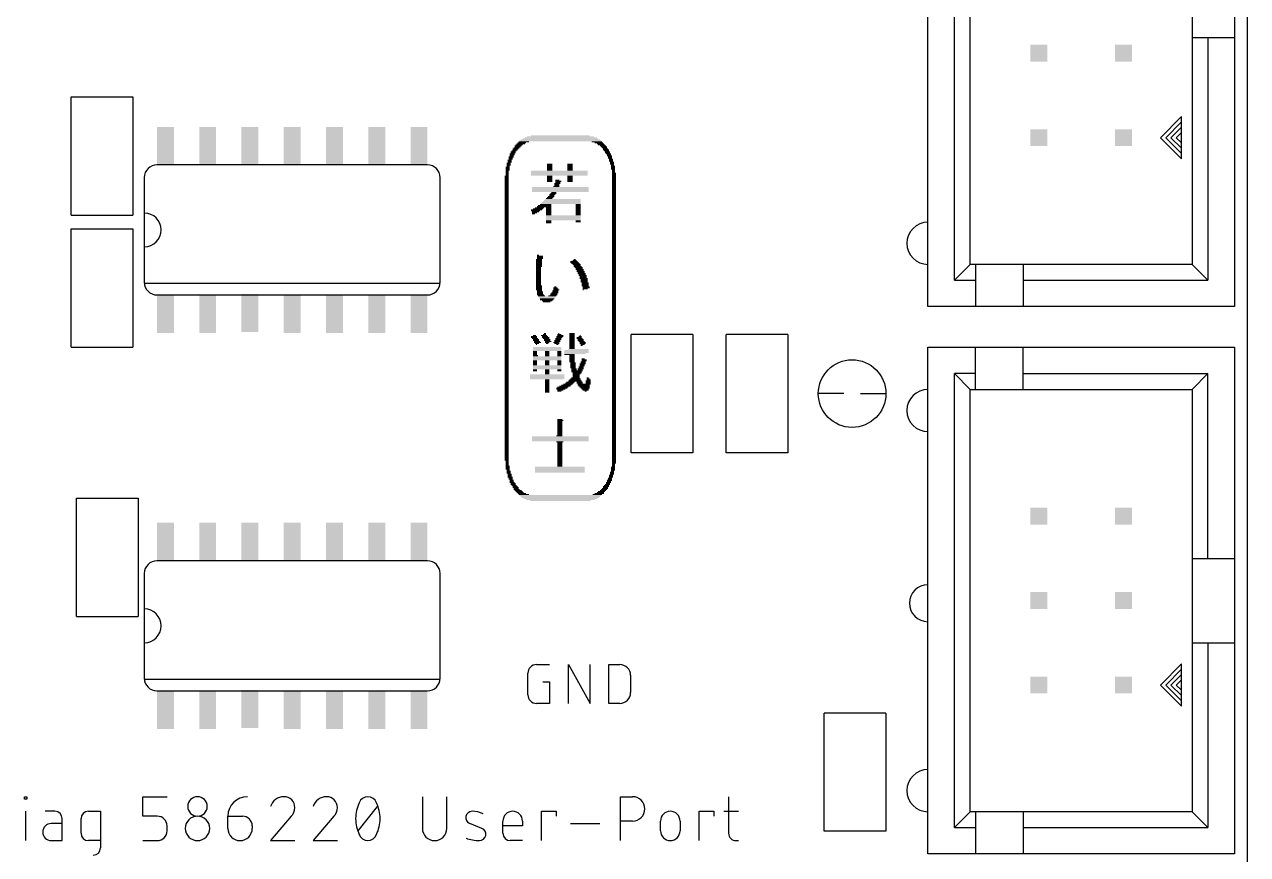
# Model space of a CAD drawing. Extents: x -7.6 to 60.9, y -11.6 to 79.9.
# Drawn here: x 16.24 to 53, y 8.36 to 33.33 of the extents above; entities that cross this region are included whole.
import ezdxf

# ---------------------------------------------------------------- set-up
doc = ezdxf.new("R2010")
doc.units = 0
for name, color, linetype in [('20', 30, 'CONTINUOUS'), ('21', 253, 'CONTINUOUS'), ('51', 253, 'CONTINUOUS')]:
    doc.layers.add(name, color=color, linetype=linetype)

# ---------------------------------------------------------------- blocks, each defined once
blk = doc.blocks.new('RECT')
blk.add_solid([(-0.5, -0.5), (0.5, -0.5), (-0.5, 0.5), (0.5, 0.5)])

msp = doc.modelspace()

# ---------------------------------------------------------------- linework, layer by layer
at = {"layer": '20'}
msp.add_line((53, 1), (53, 54), dxfattribs=at)
at = {"layer": '21'}
for p, q in [((43.3962, 24.84), (43.3962, 45.16)), ((44.19, 25.6337), (44.19, 44.3663)), ((44.6662, 26.11), (44.6662, 43.89)), ((51.3338, 37.0638), (51.3338, 32.9362)), ((52.6038, 37.0638), (52.6038, 32.9362)), ((51.3338, 32.9362), (51.3338, 26.11)), ((51.3338, 32.9362), (51.81, 32.9362)), ((51.81, 32.9362), (52.6038, 32.9362)), ((51.81, 32.9362), (51.81, 25.6337)), ((52.6038, 32.9362), (52.6038, 24.84)), ((17.6467, 27.5907), (17.6467, 31.1468)), ((17.6467, 31.1468), (19.5008, 31.1468)), ((19.5008, 31.1468), (19.5008, 27.5907)), ((51.0162, 30.555), (50.3812, 29.92)), ((51.0162, 30.3962), (51.0162, 30.555)), ((51.0162, 30.3962), (50.54, 29.92)), ((51.0162, 30.2375), (50.6987, 29.92)), ((51.0162, 30.2375), (51.0162, 30.3962)), ((51.0162, 30.0787), (51.0162, 30.2375)), ((50.3812, 29.92), (51.0162, 29.285)), ((50.54, 29.92), (51.0162, 29.4437)), ((50.6987, 29.92), (51.0162, 29.6025)), ((51.0162, 30.0787), (50.8575, 29.92)), ((50.8575, 29.92), (51.0162, 29.7612)), ((51.0162, 29.7612), (51.0162, 30.0787)), ((51.0162, 29.6025), (51.0162, 29.7612)), ((51.0162, 29.4437), (51.0162, 29.6025)), ((51.0162, 29.285), (51.0162, 29.4437)), ((28.3528, 29.1021), (20.2248, 29.1021)), ((19.8438, 28.7211), (19.8438, 25.5715)), ((28.7338, 25.5715), (28.7338, 28.7211)), ((17.6467, 27.5907), (19.5008, 27.5907)), ((17.6467, 23.622), (17.6467, 27.178)), ((17.6467, 27.178), (19.5008, 27.178)), ((19.5008, 27.178), (19.5008, 23.622)), ((44.19, 25.6337), (44.6662, 26.11)), ((44.825, 26.11), (44.6662, 26.11)), ((46.2537, 26.11), (44.825, 26.11)), ((44.825, 26.11), (44.825, 25.6337)), ((51.3338, 26.11), (46.2537, 26.11)), ((46.2537, 26.11), (46.2537, 25.6337)), ((51.81, 25.6337), (51.3338, 26.11)), ((19.8438, 25.5461), (28.7338, 25.5461)), ((44.19, 25.6337), (44.825, 25.6337)), ((44.825, 25.6337), (44.825, 24.84)), ((46.2537, 25.6337), (46.2537, 24.84)), ((46.2537, 25.6337), (51.81, 25.6337)), ((20.2248, 25.1905), (28.3528, 25.1905)), ((44.825, 24.84), (43.3962, 24.84)), ((46.2537, 24.84), (44.825, 24.84)), ((52.6038, 24.84), (46.2537, 24.84)), ((34.4742, 20.447), (34.4742, 24.003)), ((36.3284, 24.003), (34.4742, 24.003)), ((36.3284, 24.003), (36.3284, 20.447)), ((37.3317, 20.447), (37.3317, 24.003)), ((39.1859, 24.003), (37.3317, 24.003)), ((39.1859, 24.003), (39.1859, 20.447)), ((17.6467, 23.622), (19.5008, 23.622)), ((43.3962, 8.38), (43.3962, 23.62)), ((43.3962, 23.62), (44.825, 23.62)), ((44.825, 23.62), (46.2537, 23.62)), ((44.825, 22.8263), (44.825, 23.62)), ((46.2537, 23.62), (52.6038, 23.62)), ((46.2537, 22.8263), (46.2537, 23.62)), ((52.6038, 23.62), (52.6038, 17.27)), ((44.19, 9.1737), (44.19, 22.8263)), ((44.825, 22.8263), (44.19, 22.8263)), ((44.6662, 22.35), (44.19, 22.8263)), ((44.825, 22.35), (44.825, 22.8263)), ((46.2537, 22.35), (46.2537, 22.8263)), ((46.2537, 22.8263), (51.81, 22.8263)), ((51.3338, 22.35), (51.81, 22.8263)), ((51.81, 17.27), (51.81, 22.8263)), ((44.6662, 9.65), (44.6662, 22.35)), ((44.6662, 22.35), (44.825, 22.35)), ((44.825, 22.35), (46.2537, 22.35)), ((46.2537, 22.35), (51.3338, 22.35)), ((51.3338, 22.35), (51.3338, 17.27)), ((36.3284, 20.447), (34.4742, 20.447)), ((39.1859, 20.447), (37.3317, 20.447)), ((17.8054, 15.5258), (17.8054, 19.0817)), ((17.8054, 19.0817), (19.6596, 19.0817)), ((19.6596, 19.0817), (19.6596, 15.5258)), ((28.3528, 17.1958), (20.2248, 17.1958)), ((51.3338, 17.27), (51.3338, 14.73)), ((51.3338, 17.27), (51.81, 17.27)), ((51.81, 17.27), (52.6038, 17.27)), ((52.6038, 17.27), (52.6038, 14.73)), ((19.8438, 16.8148), (19.8438, 13.6652)), ((28.7338, 13.6652), (28.7338, 16.8148)), ((17.8054, 15.5258), (19.6596, 15.5258)), ((51.3338, 14.73), (51.3338, 9.65)), ((51.3338, 14.73), (51.81, 14.73)), ((51.81, 14.73), (52.6038, 14.73)), ((51.81, 14.73), (51.81, 9.1737)), ((52.6038, 14.73), (52.6038, 8.38)), ((31.6304, 14.0767), (32.0199, 14.0767)), ((32.59, 12.9083), (32.59, 14.0767)), ((32.59, 14.0767), (33.2391, 12.9083)), ((33.2391, 12.9083), (33.2391, 14.0767)), ((33.8092, 12.9083), (33.8092, 14.0767)), ((33.8092, 14.0767), (34.1337, 14.0767)), ((51.0162, 14.095), (50.3812, 13.46)), ((51.0162, 13.9362), (51.0162, 14.095)), ((19.8438, 13.6398), (28.7338, 13.6398)), ((31.3708, 13.1679), (31.3708, 13.8171)), ((34.4583, 13.7521), (34.4583, 13.2329)), ((51.0162, 13.9362), (50.54, 13.46)), ((51.0162, 13.7775), (50.6987, 13.46)), ((51.0162, 13.6187), (50.8575, 13.46)), ((51.0162, 13.7775), (51.0162, 13.9362)), ((51.0162, 13.6187), (51.0162, 13.7775)), ((51.0162, 13.3012), (51.0162, 13.6187)), ((20.2248, 13.2842), (28.3528, 13.2842)), ((31.8252, 13.5574), (32.0199, 13.5574)), ((32.0199, 13.5574), (32.0199, 12.9083)), ((50.3812, 13.46), (51.0162, 12.825)), ((50.54, 13.46), (51.0162, 12.9837)), ((50.6987, 13.46), (51.0162, 13.1425)), ((50.8575, 13.46), (51.0162, 13.3012)), ((51.0162, 13.1425), (51.0162, 13.3012)), ((32.0199, 12.9083), (31.6304, 12.9083)), ((34.1337, 12.9083), (33.8092, 12.9083)), ((51.0162, 12.9837), (51.0162, 13.1425)), ((51.0162, 12.825), (51.0162, 12.9837)), ((40.2741, 9.062), (40.2741, 12.618)), ((42.1284, 12.618), (40.2741, 12.618)), ((42.1284, 12.618), (42.1284, 9.062)), ((16.2423, 10.0295), (16.2423, 10.1029)), ((16.2423, 10.1029), (16.3157, 10.1029)), ((16.3157, 10.0295), (16.2423, 10.0295)), ((16.3157, 10.1029), (16.3157, 10.0295)), ((19.7952, 9.5158), (19.7952, 10.1029)), ((19.7952, 10.1029), (20.529, 10.1029)), ((28.2016, 10.1029), (28.2016, 9.1489)), ((28.9354, 9.1489), (28.9354, 10.1029)), ((34.1509, 8.782), (34.1509, 10.1029)), ((34.1509, 10.1029), (34.5178, 10.1029)), ((37.4037, 10.1029), (37.4037, 9.0022)), ((16.279, 8.782), (16.279, 9.6626)), ((17.1569, 9.6626), (16.8634, 9.6626)), ((18.1623, 9.6626), (18.5291, 9.6626)), ((18.5291, 9.6626), (18.5291, 8.5619)), ((26.2694, 9.0756), (26.8564, 9.8093)), ((31.7811, 8.782), (31.7811, 9.6626)), ((31.7811, 9.6626), (32.2214, 9.6626)), ((32.2214, 9.6626), (32.2214, 9.5158)), ((36.5177, 8.782), (36.5177, 9.6626)), ((36.5177, 9.6626), (36.958, 9.6626)), ((36.958, 9.6626), (36.958, 9.5158)), ((37.257, 9.6626), (37.6973, 9.6626)), ((44.19, 9.1737), (44.6662, 9.65)), ((44.825, 9.65), (44.6662, 9.65)), ((46.2537, 9.65), (44.825, 9.65)), ((44.825, 9.65), (44.825, 9.1737)), ((51.3338, 9.65), (46.2537, 9.65)), ((46.2537, 9.65), (46.2537, 9.1737)), ((51.81, 9.1737), (51.3338, 9.65)), ((17.377, 9.2957), (17.0468, 9.2957)), ((17.377, 8.782), (17.377, 9.4425)), ((17.9421, 9.0022), (17.9421, 9.4425)), ((20.2355, 9.5158), (19.7952, 9.5158)), ((20.529, 9.0756), (20.529, 9.2223)), ((22.3555, 9.5158), (22.7958, 9.5158)), ((22.3555, 9.1489), (22.3555, 9.5158)), ((23.0893, 9.2223), (23.0893, 9.1489)), ((24.2594, 9.5158), (23.6357, 8.782)), ((25.5396, 9.5158), (24.9159, 8.782)), ((29.9894, 9.1489), (29.6225, 9.2957)), ((30.6219, 9.0022), (30.6219, 9.3691)), ((31.2089, 9.2223), (30.6219, 9.2223)), ((31.2089, 9.3691), (31.2089, 9.2223)), ((32.6514, 9.2957), (33.532, 9.2957)), ((34.5178, 9.3691), (34.1509, 9.3691)), ((35.3585, 9.0756), (35.3585, 9.3691)), ((35.9455, 9.3691), (35.9455, 9.0756)), ((42.1284, 9.062), (40.2741, 9.062)), ((44.19, 9.1737), (44.825, 9.1737)), ((44.825, 9.1737), (44.825, 8.38)), ((46.2537, 9.1737), (46.2537, 8.38)), ((46.2537, 9.1737), (51.81, 9.1737)), ((17.0468, 8.782), (17.377, 8.782)), ((18.5291, 8.782), (18.1623, 8.782)), ((19.7952, 8.782), (20.2355, 8.782)), ((23.6357, 8.782), (24.3695, 8.782)), ((24.9159, 8.782), (25.6496, 8.782)), ((31.2089, 8.782), (30.8421, 8.782)), ((37.6239, 8.782), (37.6973, 8.782)), ((44.825, 8.38), (43.3962, 8.38)), ((46.2537, 8.38), (44.825, 8.38)), ((52.6038, 8.38), (46.2537, 8.38))]:
    msp.add_line(p, q, dxfattribs=at)
msp.add_circle((41.1163, 22.225), 1.016, dxfattribs=at)
for centre, radius, start, end in [((20.2248, 28.7211), 0.381, 90, 180), ((28.3528, 28.7211), 0.381, 0, 90), ((19.8438, 27.1463), 0.508, 270, 90), ((43.3962, 26.745), 0.635, 90, 270), ((20.2248, 25.5715), 0.381, 180, 270), ((28.3528, 25.5715), 0.381, 270, 0), ((43.3962, 21.715), 0.635, 90, 270), ((20.2248, 16.8148), 0.381, 90, 180), ((28.3528, 16.8148), 0.381, 0, 90), ((43.3962, 15.9207), 0.5556, 90, 270), ((19.8438, 15.24), 0.508, 270, 90), ((31.6304, 13.8171), 0.2596, 90.0007, 180), ((34.1337, 13.7521), 0.3246, 0, 90), ((20.2248, 13.6652), 0.381, 180, 270), ((28.3528, 13.6652), 0.381, 270, 0), ((34.1337, 13.2329), 0.3246, 269.9994, 0), ((31.6304, 13.1679), 0.2596, 180, 270), ((43.3962, 10.285), 0.635, 90, 270), ((21.4423, 9.8093), 0.2935, 0, 180), ((22.9426, 9.5158), 0.587, 90.0003, 180), ((24.0393, 9.6786), 0.4242, 89.9999, 162.0555), ((24.0393, 9.7727), 0.3302, 0, 90), ((25.3194, 9.6786), 0.4242, 89.9999, 162.0555), ((25.3194, 9.7727), 0.3302, 0, 90), ((26.5629, 9.8314), 0.2715, 90.0001, 161.0754), ((26.5629, 9.8314), 0.2715, 18.9239, 89.9999), ((34.5178, 9.736), 0.3669, 270, 90), ((17.1569, 9.4425), 0.2201, 0, 90), ((18.1623, 9.4425), 0.2201, 90, 180), ((21.4423, 9.8093), 0.2935, 180, 0), ((24.0148, 9.7727), 0.3547, 313.6037, 360), ((25.295, 9.7727), 0.3547, 313.6037, 360), ((27.2844, 9.4425), 1.0884, 154.0108, 180.0001), ((25.8414, 9.4425), 1.0884, 359.9999, 25.9892), ((29.6932, 9.4723), 0.1903, 89.1812, 248.1987), ((29.684, 8.8294), 0.8333, 65.7611, 89.1812), ((30.9154, 9.3691), 0.2935, 0, 180), ((35.652, 9.3691), 0.2935, 0, 180), ((17.0468, 9.0389), 0.2568, 90, 270), ((20.2355, 9.2223), 0.2935, 0, 90), ((21.4423, 9.1489), 0.3669, 0, 180), ((22.7958, 9.2223), 0.2935, 0, 90), ((27.2845, 9.4425), 1.0884, 180, 205.989), ((25.8413, 9.4425), 1.0885, 334.011, 360), ((18.1623, 9.0022), 0.2201, 180, 270), ((20.2355, 9.0756), 0.2935, 270, 0.0006), ((21.4423, 9.1489), 0.3669, 180, 0), ((22.7224, 9.1489), 0.3669, 180, 0), ((26.5629, 9.0536), 0.2715, 198.925, 269.9998), ((26.5629, 9.0535), 0.2715, 269.9999, 341.0753), ((28.5685, 9.1489), 0.3669, 180, 0), ((29.9338, 10.0264), 1.2445, 250.2099, 269.1812), ((29.9188, 8.9723), 0.1903, 269.1812, 68.1987), ((30.8421, 9.0022), 0.2201, 180, 270), ((35.652, 9.0756), 0.2935, 180, 0), ((37.6239, 9.0022), 0.2201, 180, 270.0008), ((18.309, 8.5619), 0.2201, 270.0008, 0)]:
    msp.add_arc(centre, radius, start, end, dxfattribs=at)
at = {"layer": '51'}
for p, q in [((40.8623, 22.225), (40.1003, 22.225)), ((41.3702, 22.225), (42.1322, 22.225))]:
    msp.add_line(p, q, dxfattribs=at)

# ---------------------------------------------------------------- block references
at = {"layer": '21', "yscale": 0.0305}
for p, xscale in [((31.189, 29.7657), 0.2438), ((31.2499, 29.7962), 0.3048), ((32.3472, 29.8267), 2.4384), ((32.3472, 29.8571), 2.3774), ((32.3472, 29.8876), 2.2555), ((32.3624, 29.9181), 2.1641), ((32.3472, 29.9486), 2.0117), ((32.3472, 29.9791), 1.7678), ((33.4445, 29.7962), 0.3048), ((33.5054, 29.7657), 0.2438), ((30.8994, 29.4304), 0.1524), ((30.8994, 29.3999), 0.1524), ((30.9299, 29.4914), 0.1524), ((30.9299, 29.4609), 0.1524), ((30.9604, 29.5219), 0.1524), ((30.9908, 29.5523), 0.1524), ((31.0061, 29.5828), 0.1829), ((31.0366, 29.6133), 0.1829), ((31.0823, 29.6743), 0.2134), ((31.067, 29.6438), 0.1829), ((31.1128, 29.7047), 0.2134), ((31.1585, 29.7352), 0.2438), ((33.5512, 29.7352), 0.2134), ((33.5816, 29.7047), 0.2134), ((33.6274, 29.6743), 0.1829), ((33.6578, 29.6438), 0.1829), ((33.6731, 29.6133), 0.1524), ((33.7188, 29.5523), 0.1829), ((33.7036, 29.5828), 0.1524), ((33.734, 29.5219), 0.1524), ((33.7645, 29.4914), 0.1524), ((33.7645, 29.4609), 0.1524), ((33.795, 29.4304), 0.1524), ((33.8102, 29.3999), 0.1219), ((30.7622, 29.0342), 0.1219), ((30.7927, 29.1561), 0.1219), ((30.7927, 29.1256), 0.1219), ((30.7927, 29.0951), 0.1219), ((30.7775, 29.0647), 0.0914), ((30.8232, 29.2475), 0.1219), ((30.8232, 29.2171), 0.1219), ((30.8232, 29.1866), 0.1219), ((30.8689, 29.339), 0.1524), ((30.8537, 29.3085), 0.1219), ((30.8537, 29.278), 0.1219), ((30.8842, 29.3695), 0.1219), ((32.0272, 29.1256), 0.1524), ((32.0272, 29.0951), 0.1524), ((32.0272, 29.0647), 0.1524), ((32.0272, 29.0342), 0.1524), ((32.6368, 29.1256), 0.1524), ((32.6368, 29.0951), 0.1524), ((32.6368, 29.0647), 0.1524), ((32.6368, 29.0342), 0.1524), ((33.8255, 29.3695), 0.1524), ((33.8407, 29.339), 0.1219), ((33.8407, 29.3085), 0.1219), ((33.8712, 29.278), 0.1219), ((33.8712, 29.2475), 0.1219), ((33.8712, 29.2171), 0.1219), ((33.9017, 29.1866), 0.1219), ((33.9017, 29.1561), 0.1219), ((33.9017, 29.1256), 0.1219), ((33.9169, 29.0951), 0.0914), ((33.9322, 29.0647), 0.1219), ((33.9322, 29.0342), 0.1219), ((30.7318, 28.7599), 0.1219), ((30.7318, 28.7294), 0.1219), ((30.7318, 28.6989), 0.1219), ((30.7318, 28.6684), 0.1219), ((30.7622, 29.0037), 0.1219), ((30.7622, 28.9732), 0.1219), ((30.7622, 28.9427), 0.1219), ((30.747, 28.9123), 0.0914), ((30.747, 28.8818), 0.0914), ((30.747, 28.8513), 0.0914), ((30.747, 28.8208), 0.0914), ((30.747, 28.7903), 0.0914), ((32.3167, 28.9123), 1.7069), ((32.3167, 28.8818), 1.7069), ((32.3167, 28.8513), 1.7069), ((32.3167, 28.8208), 1.7069), ((32.3167, 28.7903), 1.7069), ((32.0272, 29.0037), 0.1524), ((32.0272, 28.9732), 0.1524), ((32.0272, 28.9427), 0.1524), ((32.0272, 28.7599), 0.1524), ((32.0272, 28.7294), 0.1524), ((32.0272, 28.6989), 0.1524), ((32.0272, 28.6684), 0.1524), ((32.6368, 29.0037), 0.1524), ((32.6368, 28.9732), 0.1524), ((32.6368, 28.9427), 0.1524), ((32.6368, 28.7599), 0.1524), ((32.6368, 28.7294), 0.1524), ((32.6368, 28.6989), 0.1524), ((32.6368, 28.6684), 0.1524), ((33.9322, 29.0037), 0.1219), ((33.9322, 28.9732), 0.1219), ((33.9474, 28.9427), 0.0914), ((33.9474, 28.9123), 0.0914), ((33.9474, 28.8818), 0.0914), ((33.9626, 28.8513), 0.1219), ((33.9626, 28.8208), 0.1219), ((33.9626, 28.7903), 0.1219), ((33.9626, 28.7599), 0.1219), ((33.9626, 28.7294), 0.1219), ((33.9626, 28.6989), 0.1219), ((33.9626, 28.6684), 0.1219), ((30.7318, 28.6379), 0.1219), ((30.7318, 28.6075), 0.1219), ((30.7318, 28.577), 0.1219), ((30.7318, 28.5465), 0.1219), ((30.7318, 28.516), 0.1219), ((30.7318, 28.4855), 0.1219), ((30.7318, 28.455), 0.1219), ((30.7318, 28.4246), 0.1219), ((30.7318, 28.3941), 0.1219), ((30.7318, 28.3636), 0.1219), ((30.7318, 28.3331), 0.1219), ((30.7318, 28.3026), 0.1219), ((32.3472, 28.4246), 1.7069), ((32.3472, 28.3941), 1.7069), ((32.3472, 28.3636), 1.7069), ((32.3472, 28.3331), 1.7069), ((32.3472, 28.3026), 1.7069), ((32.0272, 28.6379), 0.1524), ((32.0272, 28.6075), 0.1524), ((32.2253, 28.455), 0.1829), ((32.2558, 28.5465), 0.1829), ((32.2405, 28.516), 0.1524), ((32.2405, 28.4855), 0.1524), ((32.2862, 28.6075), 0.1829), ((32.271, 28.577), 0.1524), ((32.2558, 28.6379), 0.1219), ((32.6368, 28.6379), 0.1524), ((32.6368, 28.6075), 0.1524), ((33.9626, 28.6379), 0.1219), ((33.9626, 28.6075), 0.1219), ((33.9626, 28.577), 0.1219), ((33.9626, 28.5465), 0.1219), ((33.9626, 28.516), 0.1219), ((33.9626, 28.4855), 0.1219), ((33.9626, 28.455), 0.1219), ((33.9626, 28.4246), 0.1219), ((33.9626, 28.3941), 0.1219), ((33.9626, 28.3636), 0.1219), ((33.9626, 28.3331), 0.1219), ((33.9626, 28.3026), 0.1219), ((30.7318, 28.2722), 0.1219), ((30.7318, 28.2417), 0.1219), ((30.7318, 28.2112), 0.1219), ((30.7318, 28.1807), 0.1219), ((30.7318, 28.1502), 0.1219), ((30.7318, 28.1198), 0.1219), ((30.7318, 28.0893), 0.1219), ((30.7318, 28.0588), 0.1219), ((30.7318, 28.0283), 0.1219), ((30.7318, 27.9978), 0.1219), ((30.7318, 27.9674), 0.1219), ((30.7318, 27.9369), 0.1219), ((32.3624, 27.9369), 1.1887), ((32.3777, 27.9674), 1.1582), ((32.3929, 27.9978), 1.1278), ((32.4082, 28.0283), 1.0973), ((32.4234, 28.0588), 1.0668), ((32.0119, 28.0893), 0.1829), ((32.0424, 28.1198), 0.1829), ((32.0729, 28.1502), 0.1829), ((32.1034, 28.2112), 0.1829), ((32.0881, 28.1807), 0.1524), ((32.1338, 28.2417), 0.1829), ((32.1491, 28.2722), 0.1524), ((33.9626, 28.2722), 0.1219), ((33.9626, 28.2417), 0.1219), ((33.9626, 28.2112), 0.1219), ((33.9626, 28.1807), 0.1219), ((33.9626, 28.1502), 0.1219), ((33.9626, 28.1198), 0.1219), ((33.9626, 28.0893), 0.1219), ((33.9626, 28.0588), 0.1219), ((33.9626, 28.0283), 0.1219), ((33.9626, 27.9978), 0.1219), ((33.9626, 27.9674), 0.1219), ((33.9626, 27.9369), 0.1219), ((30.7318, 27.9064), 0.1219), ((30.7318, 27.8759), 0.1219), ((30.7318, 27.8454), 0.1219), ((30.7318, 27.815), 0.1219), ((30.7318, 27.7845), 0.1219), ((30.7318, 27.754), 0.1219), ((30.7318, 27.7235), 0.1219), ((30.7318, 27.6931), 0.1219), ((30.7318, 27.6626), 0.1219), ((30.7318, 27.6321), 0.1219), ((30.7318, 27.6016), 0.1219), ((30.7318, 27.5711), 0.1219), ((31.6309, 27.754), 0.3353), ((31.6004, 27.7235), 0.2743), ((31.6004, 27.6931), 0.2134), ((31.57, 27.6626), 0.1524), ((31.5395, 27.6321), 0.0914), ((31.6766, 27.7845), 0.3048), ((31.7224, 27.815), 0.2743), ((31.8595, 27.8454), 0.4267), ((31.8748, 27.8759), 0.3962), ((31.9052, 27.9064), 0.3353), ((31.9967, 27.815), 0.1524), ((31.9967, 27.7845), 0.1524), ((31.9967, 27.754), 0.1524), ((31.9967, 27.7235), 0.1524), ((31.9967, 27.6931), 0.1524), ((31.9967, 27.6626), 0.1524), ((31.9967, 27.6321), 0.1524), ((31.9967, 27.6016), 0.1524), ((32.4386, 27.5711), 1.0363), ((32.8806, 27.9064), 0.1524), ((32.8806, 27.8759), 0.1524), ((32.8806, 27.8454), 0.1524), ((32.8806, 27.815), 0.1524), ((32.8806, 27.7845), 0.1524), ((32.8806, 27.754), 0.1524), ((32.8806, 27.7235), 0.1524), ((32.8806, 27.6931), 0.1524), ((32.8806, 27.6626), 0.1524), ((32.8806, 27.6321), 0.1524), ((32.8806, 27.6016), 0.1524), ((33.9626, 27.9064), 0.1219), ((33.9626, 27.8759), 0.1219), ((33.9626, 27.8454), 0.1219), ((33.9626, 27.815), 0.1219), ((33.9626, 27.7845), 0.1219), ((33.9626, 27.754), 0.1219), ((33.9626, 27.7235), 0.1219), ((33.9626, 27.6931), 0.1219), ((33.9626, 27.6626), 0.1219), ((33.9626, 27.6321), 0.1219), ((33.9626, 27.6016), 0.1219), ((33.9626, 27.5711), 0.1219), ((30.7318, 27.5407), 0.1219), ((30.7318, 27.5102), 0.1219), ((30.7318, 27.4797), 0.1219), ((30.7318, 27.4492), 0.1219), ((30.7318, 27.4187), 0.1219), ((30.7318, 27.3883), 0.1219), ((30.7318, 27.3578), 0.1219), ((30.7318, 27.3273), 0.1219), ((30.7318, 27.2968), 0.1219), ((30.7318, 27.2663), 0.1219), ((30.7318, 27.2359), 0.1219), ((30.7318, 27.2054), 0.1219), ((32.4386, 27.5407), 1.0363), ((32.4386, 27.5102), 1.0363), ((32.4386, 27.4797), 1.0363), ((32.4386, 27.4492), 1.0363), ((31.9967, 27.4187), 0.1524), ((31.9967, 27.3883), 0.1524), ((31.9967, 27.3578), 0.1524), ((32.8806, 27.4187), 0.1524), ((32.8806, 27.3883), 0.1524), ((33.9626, 27.5407), 0.1219), ((33.9626, 27.5102), 0.1219), ((33.9626, 27.4797), 0.1219), ((33.9626, 27.4492), 0.1219), ((33.9626, 27.4187), 0.1219), ((33.9626, 27.3883), 0.1219), ((33.9626, 27.3578), 0.1219), ((33.9626, 27.3273), 0.1219), ((33.9626, 27.2968), 0.1219), ((33.9626, 27.2663), 0.1219), ((33.9626, 27.2359), 0.1219), ((33.9626, 27.2054), 0.1219), ((30.7318, 27.1749), 0.1219), ((30.7318, 27.1444), 0.1219), ((30.7318, 27.1139), 0.1219), ((30.7318, 27.0835), 0.1219), ((30.7318, 27.053), 0.1219), ((30.7318, 27.0225), 0.1219), ((30.7318, 26.992), 0.1219), ((30.7318, 26.9615), 0.1219), ((30.7318, 26.9311), 0.1219), ((30.7318, 26.9006), 0.1219), ((30.7318, 26.8701), 0.1219), ((30.7318, 26.8396), 0.1219), ((33.9626, 27.1749), 0.1219), ((33.9626, 27.1444), 0.1219), ((33.9626, 27.1139), 0.1219), ((33.9626, 27.0835), 0.1219), ((33.9626, 27.053), 0.1219), ((33.9626, 27.0225), 0.1219), ((33.9626, 26.992), 0.1219), ((33.9626, 26.9615), 0.1219), ((33.9626, 26.9311), 0.1219), ((33.9626, 26.9006), 0.1219), ((33.9626, 26.8701), 0.1219), ((33.9626, 26.8396), 0.1219), ((30.7318, 26.8091), 0.1219), ((30.7318, 26.7787), 0.1219), ((30.7318, 26.7482), 0.1219), ((30.7318, 26.7177), 0.1219), ((30.7318, 26.6872), 0.1219), ((30.7318, 26.6567), 0.1219), ((30.7318, 26.6263), 0.1219), ((30.7318, 26.5958), 0.1219), ((30.7318, 26.5653), 0.1219), ((30.7318, 26.5348), 0.1219), ((30.7318, 26.5043), 0.1219), ((30.7318, 26.4739), 0.1219), ((33.9626, 26.8091), 0.1219), ((33.9626, 26.7787), 0.1219), ((33.9626, 26.7482), 0.1219), ((33.9626, 26.7177), 0.1219), ((33.9626, 26.6872), 0.1219), ((33.9626, 26.6567), 0.1219), ((33.9626, 26.6263), 0.1219), ((33.9626, 26.5958), 0.1219), ((33.9626, 26.5653), 0.1219), ((33.9626, 26.5348), 0.1219), ((33.9626, 26.5043), 0.1219), ((33.9626, 26.4739), 0.1219), ((30.7318, 26.4434), 0.1219), ((30.7318, 26.4129), 0.1219), ((30.7318, 26.3824), 0.1219), ((30.7318, 26.3519), 0.1219), ((30.7318, 26.3215), 0.1219), ((30.7318, 26.291), 0.1219), ((30.7318, 26.2605), 0.1219), ((30.7318, 26.23), 0.1219), ((30.7318, 26.1995), 0.1219), ((30.7318, 26.1691), 0.1219), ((30.7318, 26.1386), 0.1219), ((30.7318, 26.1081), 0.1219), ((31.7071, 26.2605), 0.1829), ((31.7071, 26.23), 0.1829), ((31.7071, 26.1995), 0.1829), ((31.7071, 26.1691), 0.1829), ((31.7071, 26.1386), 0.1829), ((31.7071, 26.1081), 0.1829), ((31.6766, 26.3824), 0.061), ((31.7376, 26.3519), 0.1829), ((31.7376, 26.3215), 0.1829), ((31.7376, 26.291), 0.1829), ((32.7587, 26.1995), 0.2134), ((32.7739, 26.1691), 0.2438), ((32.8044, 26.1386), 0.2438), ((32.7739, 26.23), 0.1219), ((32.8349, 26.1081), 0.2438), ((32.7739, 26.2605), 0.061), ((33.9626, 26.4434), 0.1219), ((33.9626, 26.4129), 0.1219), ((33.9626, 26.3824), 0.1219), ((33.9626, 26.3519), 0.1219), ((33.9626, 26.3215), 0.1219), ((33.9626, 26.291), 0.1219), ((33.9626, 26.2605), 0.1219), ((33.9626, 26.23), 0.1219), ((33.9626, 26.1995), 0.1219), ((33.9626, 26.1691), 0.1219), ((33.9626, 26.1386), 0.1219), ((33.9626, 26.1081), 0.1219), ((30.7318, 26.0776), 0.1219), ((30.7318, 26.0471), 0.1219), ((30.7318, 26.0167), 0.1219), ((30.7318, 25.9862), 0.1219), ((30.7318, 25.9557), 0.1219), ((30.7318, 25.9252), 0.1219), ((30.7318, 25.8947), 0.1219), ((30.7318, 25.8643), 0.1219), ((30.7318, 25.8338), 0.1219), ((30.7318, 25.8033), 0.1219), ((30.7318, 25.7728), 0.1219), ((30.7318, 25.7423), 0.1219), ((31.7071, 26.0776), 0.1829), ((31.7071, 26.0471), 0.1829), ((31.6919, 26.0167), 0.1524), ((31.6919, 25.9862), 0.1524), ((31.6919, 25.9557), 0.1524), ((31.6919, 25.9252), 0.1524), ((31.6919, 25.8947), 0.1524), ((31.6919, 25.8643), 0.1524), ((31.6919, 25.8338), 0.1524), ((31.6919, 25.8033), 0.1524), ((31.6919, 25.7728), 0.1524), ((31.6919, 25.7423), 0.1524), ((32.8501, 26.0776), 0.2134), ((32.8654, 26.0471), 0.2438), ((32.8958, 26.0167), 0.2438), ((32.9111, 25.9862), 0.2134), ((32.9263, 25.9557), 0.2438), ((32.9416, 25.9252), 0.2134), ((32.9568, 25.8947), 0.2438), ((32.972, 25.8643), 0.2134), ((32.9873, 25.8338), 0.2438), ((33.0025, 25.8033), 0.2134), ((33.0178, 25.7728), 0.2438), ((33.033, 25.7423), 0.2134), ((33.9626, 26.0776), 0.1219), ((33.9626, 26.0471), 0.1219), ((33.9626, 26.0167), 0.1219), ((33.9626, 25.9862), 0.1219), ((33.9626, 25.9557), 0.1219), ((33.9626, 25.9252), 0.1219), ((33.9626, 25.8947), 0.1219), ((33.9626, 25.8643), 0.1219), ((33.9626, 25.8338), 0.1219), ((33.9626, 25.8033), 0.1219), ((33.9626, 25.7728), 0.1219), ((33.9626, 25.7423), 0.1219), ((30.7318, 25.7119), 0.1219), ((30.7318, 25.6814), 0.1219), ((30.7318, 25.6509), 0.1219), ((30.7318, 25.6204), 0.1219), ((30.7318, 25.5899), 0.1219), ((30.7318, 25.5595), 0.1219), ((30.7318, 25.529), 0.1219), ((30.7318, 25.4985), 0.1219), ((30.7318, 25.468), 0.1219), ((30.7318, 25.4375), 0.1219), ((30.7318, 25.4071), 0.1219), ((30.7318, 25.3766), 0.1219), ((31.6919, 25.7119), 0.1524), ((31.6919, 25.6814), 0.1524), ((31.6919, 25.6509), 0.1524), ((31.6919, 25.6204), 0.1524), ((31.6919, 25.5899), 0.1524), ((31.6919, 25.5595), 0.1524), ((31.6919, 25.529), 0.1524), ((31.6919, 25.4985), 0.1524), ((31.7071, 25.468), 0.1829), ((31.7071, 25.4375), 0.1829), ((31.7071, 25.4071), 0.1829), ((31.7071, 25.3766), 0.1829), ((32.21, 25.3766), 0.1524), ((32.1948, 25.4071), 0.1219), ((32.1948, 25.4375), 0.061), ((33.033, 25.7119), 0.2134), ((33.0482, 25.6814), 0.2438), ((33.0635, 25.6509), 0.2134), ((33.0635, 25.6204), 0.2134), ((33.0635, 25.5899), 0.2134), ((33.094, 25.5595), 0.2134), ((33.094, 25.529), 0.2134), ((33.094, 25.4985), 0.2134), ((33.094, 25.468), 0.2134), ((33.1244, 25.4375), 0.2134), ((33.1244, 25.4071), 0.2134), ((33.094, 25.3766), 0.1524), ((33.9626, 25.7119), 0.1219), ((33.9626, 25.6814), 0.1219), ((33.9626, 25.6509), 0.1219), ((33.9626, 25.6204), 0.1219), ((33.9626, 25.5899), 0.1219), ((33.9626, 25.5595), 0.1219), ((33.9626, 25.529), 0.1219), ((33.9626, 25.4985), 0.1219), ((33.9626, 25.468), 0.1219), ((33.9626, 25.4375), 0.1219), ((33.9626, 25.4071), 0.1219), ((33.9626, 25.3766), 0.1219), ((30.7318, 25.3461), 0.1219), ((30.7318, 25.3156), 0.1219), ((30.7318, 25.2851), 0.1219), ((30.7318, 25.2547), 0.1219), ((30.7318, 25.2242), 0.1219), ((30.7318, 25.1937), 0.1219), ((30.7318, 25.1632), 0.1219), ((30.7318, 25.1327), 0.1219), ((30.7318, 25.1023), 0.1219), ((30.7318, 25.0718), 0.1219), ((30.7318, 25.0413), 0.1219), ((30.7318, 25.0108), 0.1219), ((30.7318, 24.9803), 0.1219), ((31.7071, 25.3461), 0.1829), ((31.7528, 25.1937), 0.2134), ((31.7224, 25.3156), 0.1524), ((31.7376, 25.2851), 0.1829), ((31.7376, 25.2547), 0.1829), ((31.7376, 25.2242), 0.1829), ((31.7833, 25.1632), 0.2134), ((31.9357, 25.1327), 0.5182), ((31.951, 25.1023), 0.4877), ((31.9357, 25.0413), 0.3962), ((31.951, 25.0718), 0.4267), ((31.951, 25.0108), 0.3048), ((31.9357, 24.9803), 0.2134), ((32.1034, 25.1632), 0.2438), ((32.1491, 25.2242), 0.2134), ((32.1491, 25.1937), 0.2134), ((32.1796, 25.2547), 0.2134), ((32.1948, 25.3156), 0.1829), ((32.1948, 25.2851), 0.1829), ((32.2253, 25.3461), 0.1829), ((33.033, 25.3461), 0.0305), ((33.9626, 25.3461), 0.1219), ((33.9626, 25.3156), 0.1219), ((33.9626, 25.2851), 0.1219), ((33.9626, 25.2547), 0.1219), ((33.9626, 25.2242), 0.1219), ((33.9626, 25.1937), 0.1219), ((33.9626, 25.1632), 0.1219), ((33.9626, 25.1327), 0.1219), ((33.9626, 25.1023), 0.1219), ((33.9626, 25.0718), 0.1219), ((33.9626, 25.0413), 0.1219), ((33.9626, 25.0108), 0.1219), ((33.9626, 24.9803), 0.1219), ((30.7318, 24.9499), 0.1219), ((30.7318, 24.9194), 0.1219), ((30.7318, 24.8889), 0.1219), ((30.7318, 24.8584), 0.1219), ((30.7318, 24.8279), 0.1219), ((30.7318, 24.7975), 0.1219), ((30.7318, 24.767), 0.1219), ((30.7318, 24.7365), 0.1219), ((30.7318, 24.706), 0.1219), ((30.7318, 24.6755), 0.1219), ((30.7318, 24.6451), 0.1219), ((30.7318, 24.6146), 0.1219), ((33.9626, 24.9499), 0.1219), ((33.9626, 24.9194), 0.1219), ((33.9626, 24.8889), 0.1219), ((33.9626, 24.8584), 0.1219), ((33.9626, 24.8279), 0.1219), ((33.9626, 24.7975), 0.1219), ((33.9626, 24.767), 0.1219), ((33.9626, 24.7365), 0.1219), ((33.9626, 24.706), 0.1219), ((33.9626, 24.6755), 0.1219), ((33.9626, 24.6451), 0.1219), ((33.9626, 24.6146), 0.1219), ((30.7318, 24.5841), 0.1219), ((30.7318, 24.5536), 0.1219), ((30.7318, 24.5231), 0.1219), ((30.7318, 24.4927), 0.1219), ((30.7318, 24.4622), 0.1219), ((30.7318, 24.4317), 0.1219), ((30.7318, 24.4012), 0.1219), ((30.7318, 24.3707), 0.1219), ((30.7318, 24.3403), 0.1219), ((30.7318, 24.3098), 0.1219), ((30.7318, 24.2793), 0.1219), ((30.7318, 24.2488), 0.1219), ((33.9626, 24.5841), 0.1219), ((33.9626, 24.5536), 0.1219), ((33.9626, 24.5231), 0.1219), ((33.9626, 24.4927), 0.1219), ((33.9626, 24.4622), 0.1219), ((33.9626, 24.4317), 0.1219), ((33.9626, 24.4012), 0.1219), ((33.9626, 24.3707), 0.1219), ((33.9626, 24.3403), 0.1219), ((33.9626, 24.3098), 0.1219), ((33.9626, 24.2793), 0.1219), ((33.9626, 24.2488), 0.1219), ((30.7318, 24.2183), 0.1219), ((30.7318, 24.1879), 0.1219), ((30.7318, 24.1574), 0.1219), ((30.7318, 24.1269), 0.1219), ((30.7318, 24.0964), 0.1219), ((30.7318, 24.0659), 0.1219), ((30.7318, 24.0355), 0.1219), ((30.7318, 24.005), 0.1219), ((30.7318, 23.9745), 0.1219), ((30.7318, 23.944), 0.1219), ((30.7318, 23.9135), 0.1219), ((30.7318, 23.8831), 0.1219), ((31.5547, 23.944), 0.1829), ((31.5547, 23.9135), 0.1829), ((31.5852, 23.8831), 0.1829), ((31.57, 23.9745), 0.0914), ((31.8595, 23.9745), 0.1829), ((31.9052, 23.9135), 0.2134), ((31.89, 23.944), 0.1829), ((31.8748, 24.005), 0.0914), ((31.9205, 23.8831), 0.1829), ((31.89, 24.0355), 0.061), ((32.2862, 23.8831), 0.1829), ((32.3167, 23.9135), 0.1829), ((32.332, 23.944), 0.2134), ((32.3167, 24.005), 0.1219), ((32.3472, 23.9745), 0.1829), ((32.3015, 24.0355), 0.0305), ((32.6977, 24.0355), 0.1524), ((32.6977, 24.005), 0.1524), ((32.6977, 23.9745), 0.1524), ((32.6977, 23.944), 0.1524), ((32.6977, 23.9135), 0.1524), ((32.6977, 23.8831), 0.1524), ((32.9263, 23.8831), 0.1829), ((32.9111, 23.9135), 0.1524), ((32.9416, 23.944), 0.0914), ((32.9416, 23.9745), 0.0305), ((33.9626, 24.2183), 0.1219), ((33.9626, 24.1879), 0.1219), ((33.9626, 24.1574), 0.1219), ((33.9626, 24.1269), 0.1219), ((33.9626, 24.0964), 0.1219), ((33.9626, 24.0659), 0.1219), ((33.9626, 24.0355), 0.1219), ((33.9626, 24.005), 0.1219), ((33.9626, 23.9745), 0.1219), ((33.9626, 23.944), 0.1219), ((33.9626, 23.9135), 0.1219), ((33.9626, 23.8831), 0.1219), ((30.7318, 23.8526), 0.1219), ((30.7318, 23.8221), 0.1219), ((30.7318, 23.7916), 0.1219), ((30.7318, 23.7611), 0.1219), ((30.7318, 23.7307), 0.1219), ((30.7318, 23.7002), 0.1219), ((30.7318, 23.6697), 0.1219), ((30.7318, 23.6392), 0.1219), ((30.7318, 23.6087), 0.1219), ((30.7318, 23.5783), 0.1219), ((30.7318, 23.5478), 0.1219), ((30.7318, 23.5173), 0.1219), ((31.6157, 23.8526), 0.1829), ((31.6157, 23.8221), 0.1829), ((31.951, 23.6087), 0.8534), ((31.951, 23.5783), 0.8534), ((31.951, 23.5478), 0.8534), ((31.951, 23.5173), 0.8534), ((31.6614, 23.7611), 0.2134), ((31.6462, 23.7916), 0.1829), ((31.6462, 23.7307), 0.1219), ((31.6309, 23.7002), 0.0305), ((31.951, 23.8526), 0.1829), ((31.951, 23.8221), 0.1829), ((31.9814, 23.7916), 0.1829), ((31.951, 23.7611), 0.1219), ((31.951, 23.7307), 0.061), ((32.2253, 23.7611), 0.1829), ((32.2558, 23.8221), 0.1829), ((32.2558, 23.7916), 0.1829), ((32.2405, 23.7307), 0.1524), ((32.2862, 23.8526), 0.1829), ((32.2558, 23.7002), 0.061), ((32.8349, 23.5173), 0.7315), ((32.8958, 23.5478), 0.6096), ((32.6977, 23.8526), 0.1524), ((32.6977, 23.8221), 0.1524), ((32.6977, 23.7916), 0.1524), ((32.6977, 23.7611), 0.1524), ((32.6977, 23.7307), 0.1524), ((32.6977, 23.7002), 0.1524), ((32.6977, 23.6697), 0.1524), ((32.6977, 23.6392), 0.1524), ((32.6977, 23.6087), 0.1524), ((32.6977, 23.5783), 0.1524), ((32.9568, 23.8526), 0.1829), ((32.9568, 23.8221), 0.1829), ((32.9873, 23.7916), 0.1829), ((33.0178, 23.7611), 0.1829), ((33.0178, 23.7307), 0.1829), ((32.9873, 23.6697), 0.061), ((33.0178, 23.7002), 0.1219), ((33.9626, 23.8526), 0.1219), ((33.9626, 23.8221), 0.1219), ((33.9626, 23.7916), 0.1219), ((33.9626, 23.7611), 0.1219), ((33.9626, 23.7307), 0.1219), ((33.9626, 23.7002), 0.1219), ((33.9626, 23.6697), 0.1219), ((33.9626, 23.6392), 0.1219), ((33.9626, 23.6087), 0.1219), ((33.9626, 23.5783), 0.1219), ((33.9626, 23.5478), 0.1219), ((33.9626, 23.5173), 0.1219), ((30.7318, 23.4868), 0.1219), ((30.7318, 23.4563), 0.1219), ((30.7318, 23.4259), 0.1219), ((30.7318, 23.3954), 0.1219), ((30.7318, 23.3649), 0.1219), ((30.7318, 23.3344), 0.1219), ((30.7318, 23.3039), 0.1219), ((30.7318, 23.2735), 0.1219), ((30.7318, 23.243), 0.1219), ((30.7318, 23.2125), 0.1219), ((30.7318, 23.182), 0.1219), ((30.7318, 23.1515), 0.1219), ((31.6004, 23.3649), 0.1524), ((31.5852, 23.4868), 0.1219), ((31.5852, 23.4563), 0.1219), ((31.5852, 23.4259), 0.1219), ((31.5852, 23.3954), 0.1219), ((31.951, 23.3344), 0.8534), ((31.951, 23.3039), 0.8534), ((31.951, 23.2735), 0.8534), ((31.951, 23.243), 0.8534), ((31.5852, 23.2125), 0.1219), ((31.5852, 23.182), 0.1219), ((31.5852, 23.1515), 0.1219), ((31.951, 23.4868), 0.1219), ((31.951, 23.4563), 0.1219), ((31.951, 23.4259), 0.1219), ((31.951, 23.3954), 0.1219), ((31.951, 23.3649), 0.1219), ((31.951, 23.2125), 0.1219), ((31.951, 23.182), 0.1219), ((31.951, 23.1515), 0.1219), ((32.3167, 23.4868), 0.1219), ((32.3167, 23.4563), 0.1219), ((32.3167, 23.4259), 0.1219), ((32.3167, 23.3954), 0.1219), ((32.3167, 23.3649), 0.1219), ((32.3167, 23.2125), 0.1219), ((32.3167, 23.182), 0.1219), ((32.3167, 23.1515), 0.1219), ((32.8349, 23.4868), 0.7315), ((32.8349, 23.4563), 0.7315), ((32.7892, 23.4259), 0.6401), ((32.6215, 23.3954), 0.3048), ((32.6977, 23.3649), 0.1524), ((32.6977, 23.3344), 0.1524), ((32.6977, 23.3039), 0.1524), ((32.6977, 23.2735), 0.1524), ((32.6977, 23.243), 0.1524), ((32.6977, 23.2125), 0.1524), ((32.6977, 23.182), 0.1524), ((32.7282, 23.1515), 0.1524), ((33.033, 23.182), 0.1524), ((33.033, 23.1515), 0.1524), ((33.033, 23.2735), 0.0914), ((33.0635, 23.243), 0.1524), ((33.0635, 23.2125), 0.1524), ((33.9626, 23.4868), 0.1219), ((33.9626, 23.4563), 0.1219), ((33.9626, 23.4259), 0.1219), ((33.9626, 23.3954), 0.1219), ((33.9626, 23.3649), 0.1219), ((33.9626, 23.3344), 0.1219), ((33.9626, 23.3039), 0.1219), ((33.9626, 23.2735), 0.1219), ((33.9626, 23.243), 0.1219), ((33.9626, 23.2125), 0.1219), ((33.9626, 23.182), 0.1219), ((33.9626, 23.1515), 0.1219), ((30.7318, 23.1211), 0.1219), ((30.7318, 23.0906), 0.1219), ((30.7318, 23.0601), 0.1219), ((30.7318, 23.0296), 0.1219), ((30.7318, 22.9991), 0.1219), ((30.7318, 22.9687), 0.1219), ((30.7318, 22.9382), 0.1219), ((30.7318, 22.9077), 0.1219), ((30.7318, 22.8772), 0.1219), ((30.7318, 22.8467), 0.1219), ((30.7318, 22.8163), 0.1219), ((30.7318, 22.7858), 0.1219), ((31.951, 22.7858), 1.0363), ((31.5852, 23.1211), 0.1219), ((31.5852, 23.0906), 0.1219), ((31.951, 23.0601), 0.8534), ((31.951, 23.0296), 0.8534), ((31.951, 22.9991), 0.8534), ((31.951, 22.9687), 0.8534), ((31.5852, 22.9382), 0.1219), ((31.5852, 22.9077), 0.1219), ((31.951, 23.1211), 0.1219), ((31.951, 23.0906), 0.1219), ((31.951, 22.9382), 0.1219), ((31.951, 22.9077), 0.1219), ((31.951, 22.8772), 0.1219), ((31.951, 22.8467), 0.1219), ((31.951, 22.8163), 0.1219), ((32.3167, 23.1211), 0.1219), ((32.3167, 23.0906), 0.1219), ((32.3167, 22.9382), 0.1219), ((32.3167, 22.9077), 0.1219), ((32.7282, 23.1211), 0.1524), ((32.7282, 23.0906), 0.1524), ((32.7282, 23.0601), 0.1524), ((32.7282, 23.0296), 0.1524), ((32.7282, 22.9991), 0.1524), ((32.8501, 22.9077), 0.3353), ((32.7587, 22.9687), 0.1524), ((32.7587, 22.9382), 0.1524), ((32.8349, 22.8772), 0.3048), ((32.8501, 22.8467), 0.2743), ((32.8196, 22.7858), 0.2134), ((32.8349, 22.8163), 0.2438), ((32.9568, 22.9687), 0.1829), ((32.9416, 22.9382), 0.1524), ((32.972, 23.0296), 0.1524), ((32.972, 22.9991), 0.1524), ((33.0178, 23.1211), 0.1829), ((33.0025, 23.0906), 0.1524), ((33.0025, 23.0601), 0.1524), ((33.9626, 23.1211), 0.1219), ((33.9626, 23.0906), 0.1219), ((33.9626, 23.0601), 0.1219), ((33.9626, 23.0296), 0.1219), ((33.9626, 22.9991), 0.1219), ((33.9626, 22.9687), 0.1219), ((33.9626, 22.9382), 0.1219), ((33.9626, 22.9077), 0.1219), ((33.9626, 22.8772), 0.1219), ((33.9626, 22.8467), 0.1219), ((33.9626, 22.8163), 0.1219), ((33.9626, 22.7858), 0.1219), ((30.7318, 22.7553), 0.1219), ((30.7318, 22.7248), 0.1219), ((30.7318, 22.6943), 0.1219), ((30.7318, 22.6639), 0.1219), ((30.7318, 22.6334), 0.1219), ((30.7318, 22.6029), 0.1219), ((30.7318, 22.5724), 0.1219), ((30.7318, 22.5419), 0.1219), ((30.7318, 22.5114), 0.1219), ((30.7318, 22.481), 0.1219), ((30.7318, 22.4505), 0.1219), ((30.7318, 22.42), 0.1219), ((31.951, 22.7553), 1.0363), ((31.951, 22.7248), 1.0363), ((31.951, 22.6943), 1.0363), ((31.951, 22.6639), 1.0363), ((31.951, 22.6334), 0.1219), ((31.951, 22.6029), 0.1219), ((31.951, 22.5724), 0.1219), ((31.951, 22.5419), 0.1219), ((31.951, 22.5114), 0.1219), ((31.951, 22.481), 0.1219), ((31.951, 22.4505), 0.1219), ((31.951, 22.42), 0.1219), ((32.4234, 22.42), 0.3353), ((32.4844, 22.4505), 0.3353), ((32.5301, 22.481), 0.3048), ((32.5758, 22.5114), 0.2743), ((32.6215, 22.5419), 0.2438), ((32.652, 22.5724), 0.2438), ((32.7892, 22.6029), 0.3962), ((32.7892, 22.6334), 0.3353), ((32.8044, 22.6639), 0.3048), ((32.8044, 22.6943), 0.2438), ((32.8196, 22.7553), 0.2134), ((32.8196, 22.7248), 0.2134), ((32.9263, 22.5724), 0.1829), ((32.9263, 22.5419), 0.1829), ((33.0482, 22.481), 0.3658), ((33.0635, 22.5114), 0.3962), ((33.0635, 22.4505), 0.3353), ((33.0787, 22.42), 0.3048), ((33.1854, 22.6029), 0.1524), ((33.1854, 22.5724), 0.1524), ((33.1854, 22.5419), 0.1524), ((33.1702, 22.6943), 0.061), ((33.1854, 22.6639), 0.0914), ((33.2006, 22.6334), 0.1219), ((33.9626, 22.7553), 0.1219), ((33.9626, 22.7248), 0.1219), ((33.9626, 22.6943), 0.1219), ((33.9626, 22.6639), 0.1219), ((33.9626, 22.6334), 0.1219), ((33.9626, 22.6029), 0.1219), ((33.9626, 22.5724), 0.1219), ((33.9626, 22.5419), 0.1219), ((33.9626, 22.5114), 0.1219), ((33.9626, 22.481), 0.1219), ((33.9626, 22.4505), 0.1219), ((33.9626, 22.42), 0.1219), ((30.7318, 22.3895), 0.1219), ((30.7318, 22.359), 0.1219), ((30.7318, 22.3286), 0.1219), ((30.7318, 22.2981), 0.1219), ((30.7318, 22.2676), 0.1219), ((30.7318, 22.2371), 0.1219), ((30.7318, 22.2066), 0.1219), ((30.7318, 22.1762), 0.1219), ((30.7318, 22.1457), 0.1219), ((30.7318, 22.1152), 0.1219), ((30.7318, 22.0847), 0.1219), ((30.7318, 22.0542), 0.1219), ((31.951, 22.3895), 0.1219), ((31.951, 22.359), 0.1219), ((31.951, 22.3286), 0.1219), ((31.951, 22.2981), 0.1219), ((31.951, 22.2676), 0.1219), ((32.3929, 22.3895), 0.3353), ((32.3624, 22.359), 0.2743), ((32.3472, 22.3286), 0.1829), ((32.3167, 22.2981), 0.1219), ((33.094, 22.3895), 0.2743), ((33.094, 22.359), 0.2134), ((33.1092, 22.3286), 0.1829), ((33.1092, 22.2981), 0.061), ((33.9626, 22.3895), 0.1219), ((33.9626, 22.359), 0.1219), ((33.9626, 22.3286), 0.1219), ((33.9626, 22.2981), 0.1219), ((33.9626, 22.2676), 0.1219), ((33.9626, 22.2371), 0.1219), ((33.9626, 22.2066), 0.1219), ((33.9626, 22.1762), 0.1219), ((33.9626, 22.1457), 0.1219), ((33.9626, 22.1152), 0.1219), ((33.9626, 22.0847), 0.1219), ((33.9626, 22.0542), 0.1219), ((30.7318, 22.0238), 0.1219), ((30.7318, 21.9933), 0.1219), ((30.7318, 21.9628), 0.1219), ((30.7318, 21.9323), 0.1219), ((30.7318, 21.9018), 0.1219), ((30.7318, 21.8714), 0.1219), ((30.7318, 21.8409), 0.1219), ((30.7318, 21.8104), 0.1219), ((30.7318, 21.7799), 0.1219), ((30.7318, 21.7494), 0.1219), ((30.7318, 21.719), 0.1219), ((30.7318, 21.6885), 0.1219), ((33.9626, 22.0238), 0.1219), ((33.9626, 21.9933), 0.1219), ((33.9626, 21.9628), 0.1219), ((33.9626, 21.9323), 0.1219), ((33.9626, 21.9018), 0.1219), ((33.9626, 21.8714), 0.1219), ((33.9626, 21.8409), 0.1219), ((33.9626, 21.8104), 0.1219), ((33.9626, 21.7799), 0.1219), ((33.9626, 21.7494), 0.1219), ((33.9626, 21.719), 0.1219), ((33.9626, 21.6885), 0.1219), ((30.7318, 21.658), 0.1219), ((30.7318, 21.6275), 0.1219), ((30.7318, 21.597), 0.1219), ((30.7318, 21.5666), 0.1219), ((30.7318, 21.5361), 0.1219), ((30.7318, 21.5056), 0.1219), ((30.7318, 21.4751), 0.1219), ((30.7318, 21.4446), 0.1219), ((30.7318, 21.4142), 0.1219), ((30.7318, 21.3837), 0.1219), ((30.7318, 21.3532), 0.1219), ((30.7318, 21.3227), 0.1219), ((32.3472, 21.4142), 0.1829), ((32.332, 21.4446), 0.1524), ((32.332, 21.3837), 0.1524), ((32.332, 21.3532), 0.1524), ((32.332, 21.3227), 0.1524), ((33.9626, 21.658), 0.1219), ((33.9626, 21.6275), 0.1219), ((33.9626, 21.597), 0.1219), ((33.9626, 21.5666), 0.1219), ((33.9626, 21.5361), 0.1219), ((33.9626, 21.5056), 0.1219), ((33.9626, 21.4751), 0.1219), ((33.9626, 21.4446), 0.1219), ((33.9626, 21.4142), 0.1219), ((33.9626, 21.3837), 0.1219), ((33.9626, 21.3532), 0.1219), ((33.9626, 21.3227), 0.1219), ((30.7318, 21.2923), 0.1219), ((30.7318, 21.2618), 0.1219), ((30.7318, 21.2313), 0.1219), ((30.7318, 21.2008), 0.1219), ((30.7318, 21.1703), 0.1219), ((30.7318, 21.1399), 0.1219), ((30.7318, 21.1094), 0.1219), ((30.7318, 21.0789), 0.1219), ((30.7318, 21.0484), 0.1219), ((30.7318, 21.0179), 0.1219), ((30.7318, 20.9875), 0.1219), ((30.7318, 20.957), 0.1219), ((32.3167, 20.957), 0.1829), ((32.332, 21.2923), 0.1524), ((32.332, 21.2618), 0.1524), ((32.332, 21.2313), 0.1524), ((32.332, 21.2008), 0.1524), ((32.332, 21.1703), 0.1524), ((32.332, 21.1399), 0.1524), ((32.332, 21.1094), 0.1524), ((32.332, 21.0789), 0.1524), ((32.332, 21.0484), 0.1524), ((32.332, 21.0179), 0.1524), ((32.332, 20.9875), 0.1524), ((33.9626, 21.2923), 0.1219), ((33.9626, 21.2618), 0.1219), ((33.9626, 21.2313), 0.1219), ((33.9626, 21.2008), 0.1219), ((33.9626, 21.1703), 0.1219), ((33.9626, 21.1399), 0.1219), ((33.9626, 21.1094), 0.1219), ((33.9626, 21.0789), 0.1219), ((33.9626, 21.0484), 0.1219), ((33.9626, 21.0179), 0.1219), ((33.9626, 20.9875), 0.1219), ((33.9626, 20.957), 0.1219), ((30.7318, 20.9265), 0.1219), ((30.7318, 20.896), 0.1219), ((30.7318, 20.8655), 0.1219), ((30.7318, 20.8351), 0.1219), ((30.7318, 20.8046), 0.1219), ((30.7318, 20.7741), 0.1219), ((30.7318, 20.7436), 0.1219), ((30.7318, 20.7131), 0.1219), ((30.7318, 20.6827), 0.1219), ((30.7318, 20.6522), 0.1219), ((30.7318, 20.6217), 0.1219), ((30.7318, 20.5912), 0.1219), ((32.3472, 20.9265), 1.7069), ((32.3472, 20.896), 1.7069), ((32.3472, 20.8655), 1.7069), ((32.3472, 20.8351), 1.7069), ((32.3472, 20.8046), 1.7069), ((32.332, 20.7741), 0.2134), ((32.332, 20.7436), 0.1524), ((32.332, 20.7131), 0.1524), ((32.332, 20.6827), 0.1524), ((32.332, 20.6522), 0.1524), ((32.332, 20.6217), 0.1524), ((32.332, 20.5912), 0.1524), ((33.9626, 20.9265), 0.1219), ((33.9626, 20.896), 0.1219), ((33.9626, 20.8655), 0.1219), ((33.9626, 20.8351), 0.1219), ((33.9626, 20.8046), 0.1219), ((33.9626, 20.7741), 0.1219), ((33.9626, 20.7436), 0.1219), ((33.9626, 20.7131), 0.1219), ((33.9626, 20.6827), 0.1219), ((33.9626, 20.6522), 0.1219), ((33.9626, 20.6217), 0.1219), ((33.9626, 20.5912), 0.1219), ((30.7318, 20.5607), 0.1219), ((30.7318, 20.5303), 0.1219), ((30.7318, 20.4998), 0.1219), ((30.7318, 20.4693), 0.1219), ((30.7318, 20.4388), 0.1219), ((30.7318, 20.4083), 0.1219), ((30.7318, 20.3779), 0.1219), ((30.7318, 20.3474), 0.1219), ((30.7318, 20.3169), 0.1219), ((30.7318, 20.2864), 0.1219), ((30.7318, 20.2559), 0.1219), ((30.7318, 20.2255), 0.1219), ((32.332, 20.5607), 0.1524), ((32.332, 20.5303), 0.1524), ((32.332, 20.4998), 0.1524), ((32.332, 20.4693), 0.1524), ((32.332, 20.4388), 0.1524), ((32.332, 20.4083), 0.1524), ((32.332, 20.3779), 0.1524), ((32.332, 20.3474), 0.1524), ((32.332, 20.3169), 0.1524), ((32.332, 20.2864), 0.1524), ((32.332, 20.2559), 0.1524), ((32.332, 20.2255), 0.1524), ((33.9626, 20.5607), 0.1219), ((33.9626, 20.5303), 0.1219), ((33.9626, 20.4998), 0.1219), ((33.9626, 20.4693), 0.1219), ((33.9626, 20.4388), 0.1219), ((33.9626, 20.4083), 0.1219), ((33.9626, 20.3779), 0.1219), ((33.9626, 20.3474), 0.1219), ((33.9626, 20.3169), 0.1219), ((33.9626, 20.2864), 0.1219), ((33.9626, 20.2559), 0.1219), ((33.9626, 20.2255), 0.1219), ((30.747, 20.195), 0.0914), ((30.747, 20.1645), 0.0914), ((30.747, 20.134), 0.0914), ((30.747, 20.1035), 0.0914), ((30.747, 20.0731), 0.0914), ((30.7622, 20.0426), 0.1219), ((30.7622, 20.0121), 0.1219), ((30.7622, 19.9816), 0.1219), ((30.7622, 19.9511), 0.1219), ((30.7775, 19.9207), 0.0914), ((30.7927, 19.8902), 0.1219), ((30.7927, 19.8597), 0.1219), ((32.332, 20.0121), 1.4935), ((32.332, 19.9816), 1.4935), ((32.332, 19.9511), 1.4935), ((32.332, 19.9207), 1.4935), ((32.332, 19.8902), 1.4935), ((32.332, 19.8597), 1.4935), ((32.332, 20.195), 0.1524), ((32.332, 20.1645), 0.1524), ((32.332, 20.134), 0.1524), ((32.332, 20.1035), 0.1524), ((32.332, 20.0731), 0.1524), ((32.332, 20.0426), 0.1524), ((33.9017, 19.8597), 0.1219), ((33.9169, 19.8902), 0.0914), ((33.9322, 20.0121), 0.1219), ((33.9322, 19.9816), 0.1219), ((33.9322, 19.9511), 0.1219), ((33.9322, 19.9207), 0.1219), ((33.9626, 20.195), 0.1219), ((33.9626, 20.1645), 0.1219), ((33.9626, 20.134), 0.1219), ((33.9474, 20.1035), 0.0914), ((33.9474, 20.0731), 0.0914), ((33.9474, 20.0426), 0.0914), ((30.7927, 19.8292), 0.1219), ((30.8384, 19.7073), 0.1524), ((30.8232, 19.7987), 0.1219), ((30.8232, 19.7683), 0.1219), ((30.8232, 19.7378), 0.1219), ((30.8537, 19.6768), 0.1219), ((30.8537, 19.6463), 0.1219), ((30.8994, 19.5549), 0.1524), ((30.8842, 19.6159), 0.1219), ((30.8842, 19.5854), 0.1219), ((30.9299, 19.5244), 0.1524), ((30.9299, 19.4939), 0.1524), ((33.7645, 19.4939), 0.1524), ((33.795, 19.5549), 0.1524), ((33.7798, 19.5244), 0.1219), ((33.8255, 19.6159), 0.1524), ((33.8102, 19.5854), 0.1219), ((33.8407, 19.6768), 0.1219), ((33.8407, 19.6463), 0.1219), ((33.8712, 19.7683), 0.1219), ((33.8712, 19.7378), 0.1219), ((33.8712, 19.7073), 0.1219), ((33.9017, 19.8292), 0.1219), ((33.9017, 19.7987), 0.1219), ((30.9604, 19.4635), 0.1524), ((30.9908, 19.433), 0.1524), ((31.0061, 19.4025), 0.1829), ((31.0213, 19.372), 0.1524), ((31.0366, 19.3415), 0.1829), ((31.0823, 19.3111), 0.2134), ((31.1128, 19.2806), 0.2134), ((31.1432, 19.2501), 0.2134), ((31.189, 19.2196), 0.2438), ((31.2499, 19.1891), 0.3048), ((32.3472, 19.1587), 2.4384), ((32.3472, 19.1282), 2.3774), ((33.4597, 19.1891), 0.2743), ((33.5207, 19.2196), 0.2743), ((33.5512, 19.2501), 0.2134), ((33.5816, 19.2806), 0.2134), ((33.6274, 19.3111), 0.1829), ((33.6578, 19.3415), 0.1829), ((33.6883, 19.372), 0.1829), ((33.7188, 19.433), 0.1829), ((33.7036, 19.4025), 0.1524), ((33.734, 19.4635), 0.1524), ((32.3472, 19.0977), 2.3165), ((32.3472, 19.0672), 2.1946), ((32.3472, 19.0367), 2.0726), ((32.3472, 19.0063), 1.8288)]:
    msp.add_blockref('RECT', p, dxfattribs=dict(at, xscale=xscale))
at = {"layer": '51', "xscale": 0.508, "yscale": 0.508, "rotation": 90}
for p in [(46.73, 32.46), (49.27, 32.46), (46.73, 29.92), (49.27, 29.92), (46.73, 18.54), (49.27, 18.54), (46.73, 16), (49.27, 16), (46.73, 13.46), (49.27, 13.46)]:
    msp.add_blockref('RECT', p, dxfattribs=at)
at = {"layer": '51', "xscale": 0.508, "yscale": 1.143}
for p in [(20.4788, 29.6736), (21.7488, 29.6736), (23.0188, 29.6736), (24.2888, 29.6736), (25.5587, 29.6736), (26.8288, 29.6736), (28.0988, 29.6736), (20.4788, 24.619), (21.7488, 24.619), (23.0188, 24.6444), (24.2888, 24.619), (25.5587, 24.619), (26.8288, 24.619), (28.0988, 24.619), (20.4788, 17.7673), (21.7488, 17.7673), (23.0188, 17.7673), (24.2888, 17.7673), (25.5587, 17.7673), (26.8288, 17.7673), (28.0988, 17.7673), (20.4788, 12.7127), (21.7488, 12.7127), (23.0188, 12.7381), (24.2888, 12.7127), (25.5587, 12.7127), (26.8288, 12.7127), (28.0988, 12.7127)]:
    msp.add_blockref('RECT', p, dxfattribs=at)

doc.saveas('drawing.dxf')
